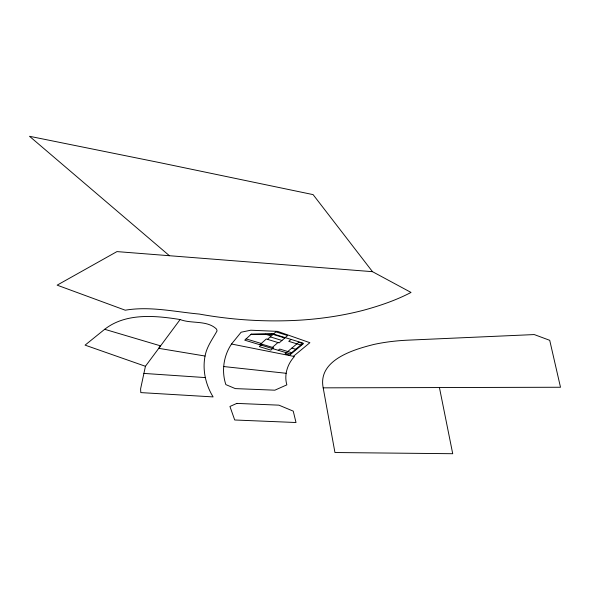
<?xml version="1.0" encoding="UTF-8"?>
<svg xmlns="http://www.w3.org/2000/svg" width="590" height="590" viewBox="0 0 590 590"><rect width="100%" height="100%" fill="white"/><g stroke="black" fill="none" stroke-linecap="round" stroke-linejoin="round"><path stroke-width="0.89" d="M231.523 344.022L294.425 356.522C287.463 364.001 283.93 374.842 286.851 384.857L274.852 390.189L235.285 388.603L225.859 384.614C221.346 371.191 223.581 355.733 231.523 344.022L241.111 332.222L250.75 330.208L277.647 331.388L309.875 342.702L293.429 356.323M205.055 356.036C202.289 370.1 205.696 384.85 213.101 396.908L140.803 392.601L140.597 388.899L145.428 366.287L180.127 319.537C191.536 324.006 207.215 319.913 216.574 329.139L217.061 330.894C212.584 339.014 206.743 346.625 205.055 356.036L158.74 348.329L160.576 345.873L104.681 329.294L85.078 345.135L145.428 366.287M259.851 344.737L266.296 338.985L279.144 342.901L287.662 335.511L275.891 331.882L267.499 339.353M271.732 334.132L270.065 335.622L265.485 334.22M262.026 344.228L259.327 346.632L270.847 350.106L273.59 347.724L260.832 343.867M272.403 347.37L277.949 342.539M278.303 350.32L279.749 349.074L291.622 352.673M291.025 339.405L288.761 341.344L300.767 345.025M104.681 329.294C125.766 312.73 155.259 315.554 180.127 319.537M250.986 334.412L273.775 334.11M323.187 387.844L560.5 387.254L549.718 340.312L534.245 334.567L408.184 340.15A105.33 45.017 2.6 0 0 373.979 344.427C353.55 349.523 317.619 360.018 323.187 387.844L334.95 452.523L452.722 453.717L439.432 387.556M143.901 373.418L205.335 377.585M372.497 271.673L116.96 251.598L57.142 285.154L125.228 310.2C150.03 306.011 174.728 311.808 199.346 314.072C232.622 320.068 266.592 322.162 300.347 320.141A246.015 138.259 8.1 0 0 363.484 310.259C379.82 305.775 395.993 300.325 411.024 292.433L372.497 271.673L313.098 194.619L159.765 162.641L29.5 136.283L169.411 255.713M223.684 366.545L286.15 373.286M291.866 348.085L296.453 349.487M246.126 338.896L261.267 343.476M270.272 336.883L281.954 340.459M273.067 334.397L284.793 337.996M251.288 334.132L244.739 340.172L290.155 353.897L303.068 343.1L272.897 333.837L251.288 334.132M298.754 342.281L285.118 353.771L289.668 355.143L303.378 343.697L298.754 342.281M236.819 403.398L229.938 406.473L234.709 419.992L296.01 422.514L293.245 411.134L278.923 405.16L236.819 403.398"/></g></svg>
